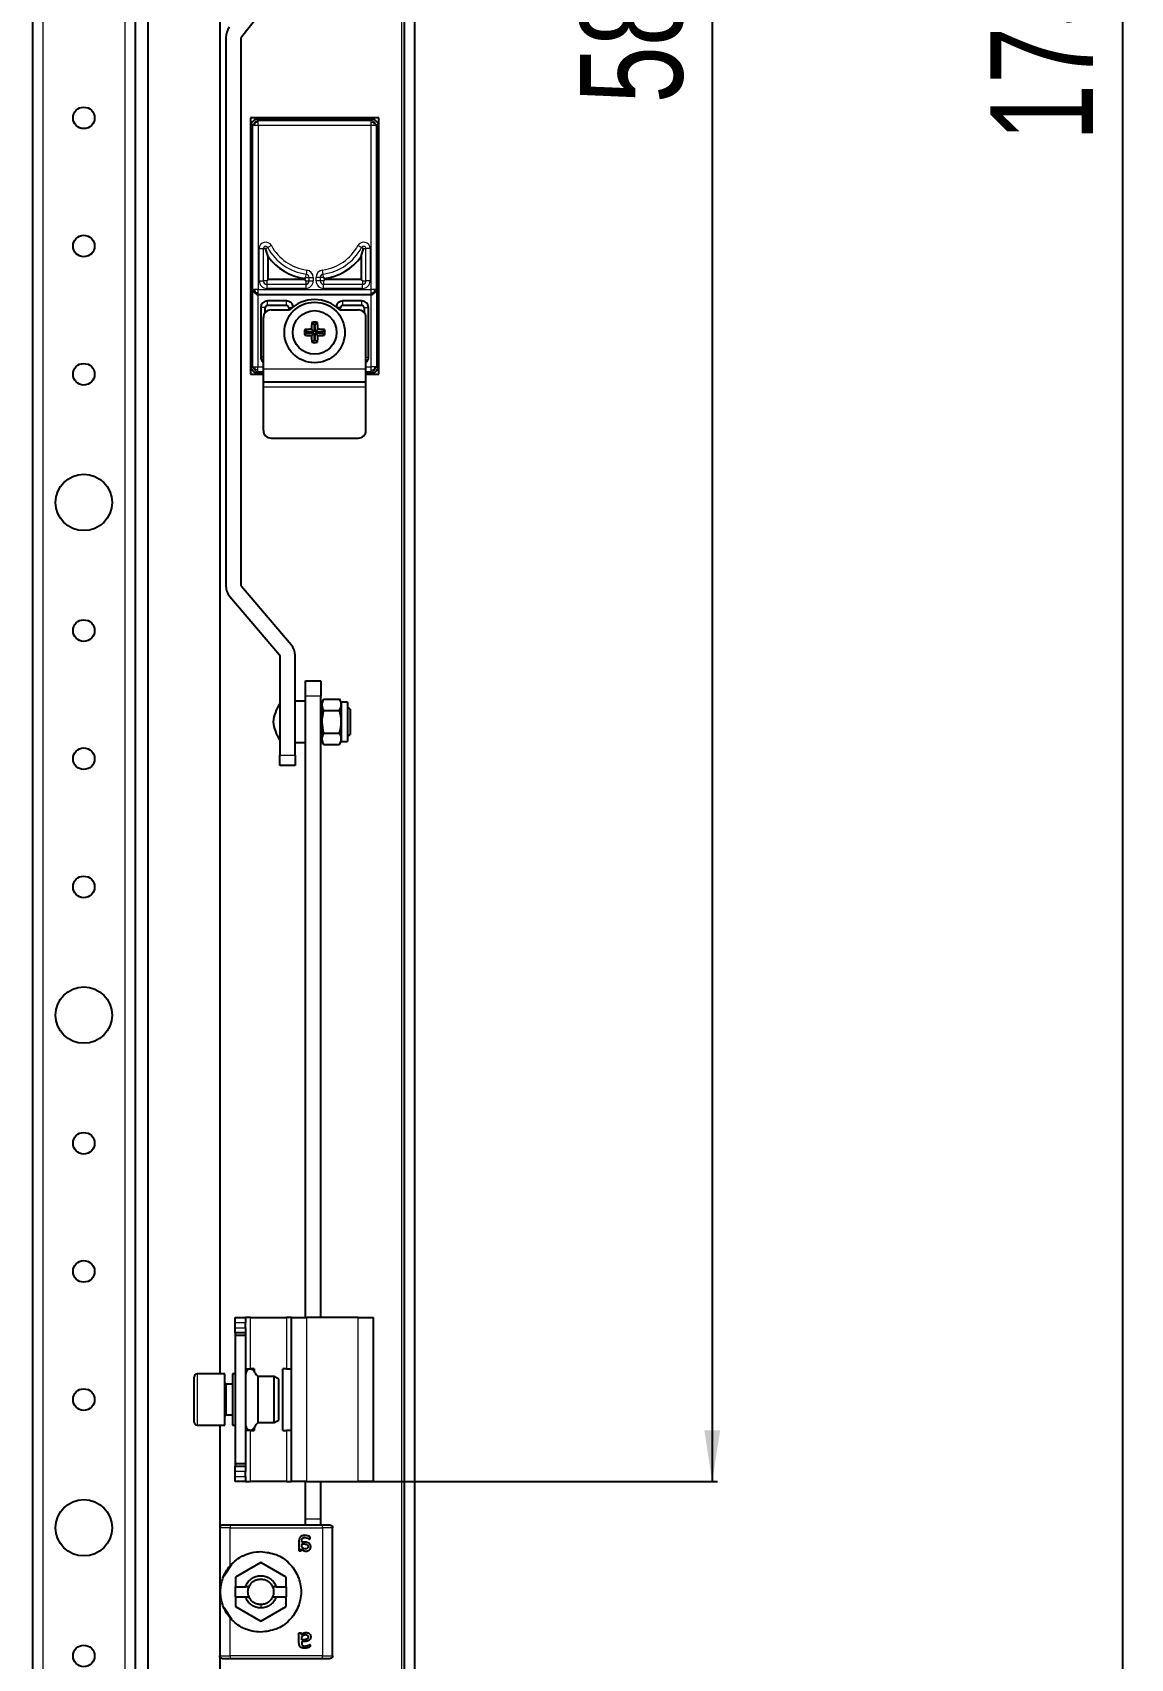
# Model space of a CAD drawing. Header units: millimetres. Extents: x -469 to 1511, y -1228 to 1043.
# Drawn here: x 1296.9 to 1511, y -448 to -130.8 of the extents above; entities that cross this region are included whole.
import ezdxf

# ---------------------------------------------------------------- set-up
doc = ezdxf.new("R2010")
doc.units = ezdxf.units.MM
doc.layers.add('FORMAT', color=7, linetype='Continuous')
doc.styles.add('SLDTEXTSTYLE0', font='TXT', dxfattribs={"width": 0.75})
doc.dimstyles.new('SLDDIMSTYLE0', dxfattribs={"dimtxt": 20, "dimasz": 10, "dimexe": 0, "dimexo": 0.0625, "dimgap": 5, "dimtad": 2, "dimdec": 1, "dimrnd": 1e-09, "dimzin": 12, "dimdsep": 46, "dimtxsty": 'SLDTEXTSTYLE0', "dimsah": 1, "dimcen": 0.09, "dimadec": 0, "dimazin": 3, "dimtfac": 1, "dimtofl": 0, "dimtmove": 0, "dimatfit": 3, "dimfxl": 0, "dimfrac": 2, "dimtolj": 1, "dimtzin": 12, "dimarcsym": 0})

# ---------------------------------------------------------------- blocks, each defined once
blk = doc.blocks.new('_D_5')
at = {"layer": 'FORMAT'}
for p, q in [((1363.44, 743.52), (1510.44, 743.52)), ((1509.44, 743.52), (1509.44, -988.48)), ((1363.44, -988.48), (1510.44, -988.48))]:
    blk.add_line(p, q, dxfattribs=at)
for points in [[(1509.44, 743.52), (1507.9, 733.52), (1510.98, 733.52)], [(1509.44, -988.48), (1510.98, -978.48), (1507.9, -978.48)]]:
    blk.add_solid(points, dxfattribs=at)
at = {"layer": 'FORMAT', "insert": (1483.66, -152.03), "char_height": 20, "attachment_point": 1, "rotation": 90, "style": 'SLDTEXTSTYLE0'}
blk.add_mtext('1732', dxfattribs=at)
blk = doc.blocks.new('_D_8')
at = {"layer": 'FORMAT'}
for p, q in [((1360.44, 168.52), (1430.44, 168.52)), ((1429.44, 168.52), (1429.44, -413.48)), ((1360.44, -413.48), (1430.44, -413.48))]:
    blk.add_line(p, q, dxfattribs=at)
for points in [[(1429.44, 168.52), (1427.9, 158.52), (1430.98, 158.52)], [(1429.44, -413.48), (1430.98, -403.48), (1427.9, -403.48)]]:
    blk.add_solid(points, dxfattribs=at)
at = {"layer": 'FORMAT', "insert": (1403.66, -144.65), "char_height": 20, "attachment_point": 1, "rotation": 90, "style": 'SLDTEXTSTYLE0'}
blk.add_mtext('582', dxfattribs=at)

msp = doc.modelspace()

# ---------------------------------------------------------------- linework, layer by layer
at = {"color": 7, "linetype": 'Continuous', "lineweight": 25}
for p, q in [((1369.43, -1099.98), (1369.43, 855.02)), ((1371.43, -1099.98), (1371.43, 855.02)), ((1319.43, 822.02), (1319.43, -1066.98)), ((1296.93, 795.02), (1296.93, -1039.98)), ((1316.93, 795.02), (1316.93, -1039.98)), ((1333.43, 147.52), (1333.43, -392.48)), ((1337.68, -131.67), (1342.43, -125.7)), ((1334.63, -131.8), (1334.63, -238.78)), ((1337.63, -238.78), (1337.63, -131.8)), ((1364.43, -147.48), (1339.43, -147.48)), ((1339.43, -147.48), (1339.43, -197.48)), ((1339.61, -196.3), (1339.61, -148.66)), ((1340.61, -147.66), (1363.25, -147.66)), ((1364.25, -148.66), (1364.25, -196.3)), ((1364.43, -197.48), (1364.43, -147.48)), ((1342.84, -174.54), (1342.38, -172.98)), ((1361.03, -174.54), (1361.48, -172.98)), ((1342.84, -179.03), (1342.84, -174.54)), ((1361.03, -174.54), (1361.03, -179.03)), ((1342.84, -179.03), (1342.58, -179.28)), ((1349.93, -179.03), (1342.84, -179.03)), ((1349.93, -178.83), (1350.18, -178.61)), ((1349.93, -178.83), (1349.93, -179.03)), ((1349.93, -179.03), (1350.18, -179.28)), ((1353.94, -178.83), (1353.68, -178.61)), ((1353.94, -179.03), (1353.68, -179.28)), ((1353.94, -179.03), (1353.94, -178.83)), ((1361.03, -179.03), (1353.94, -179.03)), ((1361.03, -179.03), (1361.28, -179.28)), ((1340.9, -181.98), (1340.88, -181.98)), ((1340.91, -181.98), (1340.9, -181.98)), ((1362.95, -181.98), (1340.91, -181.98)), ((1346.43, -183.18), (1342.73, -183.18)), ((1361.13, -183.18), (1357.43, -183.18)), ((1362.96, -181.98), (1362.95, -181.98)), ((1362.98, -181.98), (1362.96, -181.98)), ((1341.43, -184.48), (1341.43, -194.18)), ((1341.93, -196.43), (1341.93, -186.43)), ((1342.3, -185.45), (1342.3, -184.48)), ((1342.73, -184.04), (1346.43, -184.04)), ((1343.43, -184.93), (1347.03, -184.93)), ((1346.87, -184.48), (1346.87, -184.93)), ((1356.83, -184.93), (1360.43, -184.93)), ((1357, -184.93), (1357, -184.48)), ((1357.43, -184.04), (1361.13, -184.04)), ((1361.57, -184.48), (1361.57, -185.45)), ((1361.93, -196.43), (1361.93, -186.43)), ((1362.43, -194.18), (1362.43, -184.48)), ((1350.37, -189.21), (1350.01, -188.78)), ((1350.37, -189.44), (1350.01, -189.88)), ((1351.82, -189.21), (1350.37, -189.21)), ((1350.37, -189.44), (1351.82, -189.44)), ((1351.82, -189.21), (1351.3, -188.7)), ((1351.82, -189.44), (1351.3, -189.96)), ((1351.82, -187.77), (1351.39, -187.41)), ((1351.82, -187.77), (1351.82, -189.21)), ((1351.82, -189.44), (1351.82, -190.89)), ((1352.05, -187.77), (1352.48, -187.41)), ((1352.05, -189.21), (1352.05, -187.77)), ((1352.05, -189.21), (1352.56, -188.7)), ((1353.49, -189.21), (1352.05, -189.21)), ((1352.05, -190.89), (1352.05, -189.44)), ((1352.05, -189.44), (1352.56, -189.96)), ((1352.05, -189.44), (1353.49, -189.44)), ((1353.49, -189.21), (1353.85, -188.78)), ((1353.49, -189.44), (1353.85, -189.88)), ((1351.82, -190.89), (1351.39, -191.25)), ((1352.05, -190.89), (1352.48, -191.25)), ((1341.93, -198.93), (1341.93, -196.43)), ((1361.93, -198.93), (1361.93, -196.43)), ((1339.43, -197.48), (1341.93, -197.48)), ((1341.93, -197.3), (1340.61, -197.3)), ((1341.93, -198.93), (1361.93, -198.93)), ((1341.93, -199.93), (1341.93, -198.93)), ((1363.25, -197.3), (1361.93, -197.3)), ((1361.93, -197.48), (1364.43, -197.48)), ((1361.93, -199.93), (1361.93, -198.93)), ((1341.93, -208.43), (1341.93, -199.93)), ((1361.93, -208.43), (1361.93, -199.93)), ((1343.43, -209.93), (1360.43, -209.93)), ((1335.4, -240.85), (1345.08, -252.22)), ((1347.37, -250.28), (1337.68, -238.91)), ((1345.13, -252.35), (1345.13, -271.78)), ((1348.13, -271.78), (1348.13, -252.35)), ((1350.13, -260.28), (1350.13, -257.28)), ((1350.13, -257.28), (1353.13, -257.28)), ((1353.13, -257.28), (1353.13, -260.28)), ((1350.13, -261.28), (1348.13, -261.28)), ((1350.13, -381.48), (1350.13, -260.28)), ((1353.13, -381.48), (1353.13, -260.28)), ((1353.33, -262.33), (1353.13, -262.33)), ((1353.68, -260.83), (1353.33, -261.43)), ((1353.33, -261.43), (1353.33, -269.13)), ((1353.68, -260.83), (1356.79, -260.83)), ((1353.68, -263.05), (1356.79, -263.05)), ((1357.13, -261.43), (1356.79, -260.83)), ((1358.33, -261.43), (1357.13, -261.43)), ((1357.13, -261.43), (1357.13, -269.13)), ((1358.33, -261.43), (1358.33, -269.13)), ((1358.83, -262.83), (1358.33, -262.33)), ((1358.83, -262.83), (1358.83, -267.73)), ((1348.13, -269.28), (1350.13, -269.28)), ((1353.13, -268.23), (1353.33, -268.23)), ((1353.33, -269.13), (1353.68, -269.73)), ((1353.68, -267.5), (1356.79, -267.5)), ((1356.79, -269.73), (1357.13, -269.13)), ((1357.13, -269.13), (1358.33, -269.13)), ((1358.33, -268.23), (1358.83, -267.73)), ((1345.13, -273.78), (1345.13, -271.78)), ((1348.13, -271.78), (1348.13, -273.78)), ((1353.68, -269.73), (1356.79, -269.73)), ((1348.13, -273.78), (1345.13, -273.78)), ((1336.43, -381.48), (1338.43, -381.48)), ((1336.43, -382.48), (1336.43, -381.48)), ((1336.43, -383.48), (1336.43, -382.48)), ((1336.43, -384.48), (1336.43, -383.48)), ((1338.43, -381.48), (1338.43, -382.48)), ((1339.43, -381.48), (1338.43, -381.48)), ((1338.43, -383.48), (1338.43, -382.48)), ((1338.43, -383.48), (1338.43, -384.48)), ((1339.43, -381.48), (1346.43, -381.48)), ((1347.43, -381.48), (1346.43, -381.48)), ((1347.43, -381.48), (1350.43, -381.48)), ((1347.43, -413.48), (1347.43, -381.48)), ((1360.43, -381.48), (1350.43, -381.48)), ((1360.43, -381.48), (1363.43, -381.48)), ((1363.43, -413.48), (1363.43, -381.48)), ((1338.43, -384.48), (1336.43, -384.48)), ((1336.43, -384.48), (1336.43, -384.98)), ((1338.43, -384.98), (1336.43, -384.98)), ((1336.43, -384.98), (1336.43, -409.98)), ((1338.43, -384.48), (1338.43, -384.98)), ((1338.43, -384.98), (1338.43, -409.98)), ((1328.43, -401.88), (1328.43, -393.08)), ((1334.43, -392.48), (1329.03, -392.48)), ((1334.43, -402.48), (1334.43, -392.48)), ((1336.43, -392.48), (1335.93, -392.48)), ((1335.93, -392.48), (1335.93, -393.69)), ((1338.43, -391.48), (1339.43, -391.48)), ((1340.13, -391.48), (1339.43, -391.48)), ((1340.13, -391.48), (1340.13, -391.93)), ((1344.07, -392.98), (1340.93, -392.98)), ((1340.93, -401.98), (1340.93, -392.98)), ((1344.93, -393.48), (1344.07, -392.98)), ((1344.07, -401.98), (1344.07, -392.98)), ((1345.73, -403.48), (1345.73, -391.48)), ((1346.43, -391.48), (1345.73, -391.48)), ((1346.43, -391.48), (1347.43, -391.48)), ((1335.93, -394.48), (1334.68, -394.48)), ((1335.93, -393.69), (1335.93, -402.48)), ((1344.93, -401.48), (1344.93, -393.48)), ((1329.03, -402.48), (1334.43, -402.48)), ((1333.43, -402.48), (1333.43, -422.3)), ((1334.68, -400.48), (1335.93, -400.48)), ((1335.93, -402.48), (1336.43, -402.48)), ((1340.93, -401.98), (1344.07, -401.98)), ((1344.07, -401.98), (1344.93, -401.48)), ((1339.43, -403.48), (1338.43, -403.48)), ((1339.43, -403.48), (1340.13, -403.48)), ((1340.13, -403.03), (1340.13, -403.48)), ((1345.73, -403.48), (1346.43, -403.48)), ((1347.43, -403.48), (1346.43, -403.48)), ((1338.43, -409.98), (1336.43, -409.98)), ((1336.43, -409.98), (1336.43, -410.48)), ((1336.43, -411.48), (1336.43, -410.48)), ((1336.43, -410.48), (1338.43, -410.48)), ((1336.43, -412.48), (1336.43, -411.48)), ((1338.43, -409.98), (1338.43, -410.48)), ((1338.43, -410.48), (1338.43, -411.48)), ((1338.43, -412.48), (1338.43, -411.48)), ((1336.43, -413.48), (1336.43, -412.48)), ((1338.43, -413.48), (1336.43, -413.48)), ((1338.43, -412.48), (1338.43, -413.48)), ((1338.43, -413.48), (1339.43, -413.48)), ((1346.43, -413.48), (1339.43, -413.48)), ((1346.43, -413.48), (1347.43, -413.48)), ((1350.43, -413.48), (1347.43, -413.48)), ((1350.13, -420.78), (1350.13, -413.48)), ((1350.43, -413.48), (1360.43, -413.48)), ((1353.13, -420.78), (1353.13, -413.48)), ((1363.43, -413.48), (1360.43, -413.48)), ((1350.13, -422.03), (1350.13, -420.78)), ((1353.13, -422.03), (1353.13, -420.78)), ((1333.43, -422.48), (1333.43, -447.48)), ((1353.43, -421.98), (1335.43, -421.98)), ((1354.03, -421.98), (1353.78, -421.98)), ((1355.43, -447.48), (1355.43, -422.48)), ((1348.87, -425.02), (1348.87, -426.89)), ((1349.33, -426.89), (1349.33, -426.61)), ((1349.4, -425.27), (1349.4, -425.05)), ((1349.78, -425.27), (1349.4, -425.27)), ((1349.4, -425.63), (1349.83, -425.63)), ((1349.4, -426.21), (1349.4, -425.63)), ((1334.26, -431.85), (1335.77, -429.6)), ((1341.43, -429.26), (1336.48, -432.12)), ((1346.38, -432.12), (1341.43, -429.26)), ((1336.48, -432.12), (1336.48, -433.98)), ((1336.48, -435.98), (1336.48, -433.98)), ((1336.48, -433.98), (1338.44, -433.98)), ((1339.14, -433.98), (1338.44, -433.98)), ((1344.42, -433.98), (1343.72, -433.98)), ((1344.42, -433.98), (1346.38, -433.98)), ((1346.38, -433.98), (1346.38, -432.12)), ((1346.38, -433.98), (1346.38, -435.98)), ((1336.48, -435.98), (1336.48, -437.84)), ((1336.48, -435.98), (1338.44, -435.98)), ((1338.44, -435.98), (1339.14, -435.98)), ((1343.72, -435.98), (1344.42, -435.98)), ((1344.42, -435.98), (1346.38, -435.98)), ((1346.38, -437.84), (1346.38, -435.98)), ((1335.77, -440.36), (1334.26, -438.1)), ((1336.48, -437.84), (1341.43, -440.69)), ((1341.43, -440.69), (1346.38, -437.84)), ((1348.87, -444.94), (1348.87, -443.07)), ((1349.33, -443.07), (1349.33, -443.35)), ((1349.4, -444.33), (1349.4, -443.74)), ((1349.83, -444.33), (1349.4, -444.33)), ((1349.78, -444.68), (1349.4, -444.68)), ((1349.4, -444.68), (1349.4, -444.9)), ((1333.43, -447.65), (1333.43, -967.48)), ((1335.43, -447.98), (1353.43, -447.98)), ((1353.78, -447.98), (1354.03, -447.98))]:
    msp.add_line(p, q, dxfattribs=at)
at = {"color": 8, "linetype": 'Continuous', "lineweight": 18}
for p, q in [((1368.83, 852.42), (1368.83, -1097.38)), ((1298.93, 795.02), (1298.93, -1039.98)), ((1314.93, 795.02), (1314.93, -1039.98)), ((1339.91, -148.96), (1339.61, -148.66)), ((1339.91, -180.98), (1339.91, -148.96)), ((1340.61, -147.66), (1340.91, -147.96)), ((1340.91, -147.96), (1362.95, -147.96)), ((1340.91, -148.96), (1340.91, -180.98)), ((1362.95, -148.96), (1340.91, -148.96)), ((1362.95, -147.96), (1363.25, -147.66)), ((1362.95, -180.98), (1362.95, -148.96)), ((1364.25, -148.66), (1363.95, -148.96)), ((1363.95, -148.96), (1363.95, -180.98)), ((1341.12, -179.28), (1341.12, -172.98)), ((1341.12, -172.98), (1341.92, -172.98)), ((1341.92, -172.98), (1341.92, -179.28)), ((1342.38, -172.98), (1341.92, -172.98)), ((1342.38, -172.98), (1342.79, -172.76)), ((1343.49, -172.38), (1342.79, -172.76)), ((1361.08, -172.76), (1360.37, -172.38)), ((1361.48, -172.98), (1361.08, -172.76)), ((1361.48, -172.98), (1361.94, -172.98)), ((1362.74, -172.98), (1361.94, -172.98)), ((1361.94, -179.28), (1361.94, -172.98)), ((1362.74, -172.98), (1362.74, -179.28)), ((1350.38, -177.16), (1350.27, -177.95)), ((1353.59, -177.95), (1353.48, -177.16)), ((1341.12, -179.28), (1341.92, -179.28)), ((1342.58, -179.28), (1341.92, -179.28)), ((1342.58, -179.28), (1342.58, -179.94)), ((1342.58, -179.94), (1342.58, -180.74)), ((1342.58, -179.94), (1350.18, -179.94)), ((1350.18, -180.74), (1342.58, -180.74)), ((1350.18, -178.61), (1350.27, -177.95)), ((1350.18, -178.61), (1350.84, -178.61)), ((1350.18, -179.28), (1350.18, -179.94)), ((1350.18, -179.28), (1350.84, -179.28)), ((1350.18, -179.94), (1350.18, -180.74)), ((1350.84, -178.61), (1351.64, -178.61)), ((1350.84, -179.28), (1350.84, -178.61)), ((1350.84, -179.28), (1351.64, -179.28)), ((1351.64, -178.61), (1351.64, -179.28)), ((1352.22, -179.28), (1352.22, -178.61)), ((1353.02, -178.61), (1352.22, -178.61)), ((1353.02, -179.28), (1352.22, -179.28)), ((1353.02, -178.61), (1353.02, -179.28)), ((1353.68, -178.61), (1353.02, -178.61)), ((1353.68, -179.28), (1353.02, -179.28)), ((1353.68, -178.61), (1353.59, -177.95)), ((1353.68, -179.28), (1353.68, -179.94)), ((1353.68, -180.74), (1353.68, -179.94)), ((1353.68, -179.94), (1361.28, -179.94)), ((1361.28, -180.74), (1353.68, -180.74)), ((1361.28, -179.28), (1361.28, -179.94)), ((1361.28, -179.28), (1361.94, -179.28)), ((1361.28, -180.74), (1361.28, -179.94)), ((1362.74, -179.28), (1361.94, -179.28)), ((1339.89, -180.98), (1339.91, -180.98)), ((1339.89, -196.03), (1339.89, -180.98)), ((1340.88, -181.98), (1340.88, -196.03)), ((1340.91, -180.98), (1362.95, -180.98)), ((1342.73, -184.04), (1342.73, -183.18)), ((1346.43, -184.04), (1346.43, -183.18)), ((1357.43, -184.04), (1357.43, -183.18)), ((1361.13, -184.04), (1361.13, -183.18)), ((1362.98, -196.03), (1362.98, -181.98)), ((1363.95, -180.98), (1363.98, -180.98)), ((1363.98, -180.98), (1363.98, -196.03)), ((1342.3, -184.48), (1341.43, -184.48)), ((1346.87, -184.48), (1347.54, -184.48)), ((1357, -184.48), (1356.32, -184.48)), ((1361.57, -184.48), (1362.43, -184.48)), ((1339.61, -196.3), (1339.89, -196.03)), ((1340.88, -196.03), (1341.93, -196.03)), ((1341.93, -194.18), (1341.43, -194.18)), ((1341.93, -196.43), (1361.93, -196.43)), ((1361.93, -194.18), (1362.43, -194.18)), ((1361.93, -196.03), (1362.98, -196.03)), ((1363.98, -196.03), (1364.25, -196.3)), ((1340.88, -197.03), (1340.61, -197.3)), ((1341.93, -197.03), (1340.88, -197.03)), ((1362.98, -197.03), (1361.93, -197.03)), ((1363.25, -197.3), (1362.98, -197.03)), ((1341.93, -199.93), (1361.93, -199.93)), ((1353.13, -260.28), (1350.13, -260.28)), ((1345.13, -271.78), (1348.13, -271.78)), ((1338.43, -382.48), (1336.43, -382.48)), ((1336.43, -383.48), (1338.43, -383.48)), ((1339.43, -391.48), (1339.43, -381.48)), ((1346.43, -381.48), (1346.43, -391.48)), ((1350.43, -413.48), (1350.43, -381.48)), ((1360.43, -413.48), (1360.43, -381.48)), ((1329.03, -392.48), (1329.03, -402.48)), ((1334.68, -394.48), (1334.68, -395.94)), ((1334.68, -395.94), (1334.68, -400.48)), ((1339.43, -413.48), (1339.43, -403.48)), ((1346.43, -403.48), (1346.43, -413.48)), ((1338.43, -411.48), (1336.43, -411.48)), ((1336.43, -412.48), (1338.43, -412.48)), ((1353.13, -420.78), (1350.13, -420.78)), ((1335.43, -429.92), (1335.43, -422.48)), ((1335.43, -422.48), (1353.43, -422.48)), ((1353.43, -422.48), (1353.43, -447.48)), ((1341.43, -437.48), (1341.43, -438.13)), ((1335.43, -447.48), (1335.43, -440.04)), ((1353.43, -447.48), (1335.43, -447.48))]:
    msp.add_line(p, q, dxfattribs=at)
at = {"color": 7, "linetype": 'Continuous', "lineweight": 25}
for centre, radius in [((1306.93, -147.48), 2.1), ((1306.93, -172.48), 2.1), ((1351.93, -189.33), 5.9), ((1351.93, -189.33), 4.25), ((1306.93, -197.48), 2.1), ((1306.93, -222.48), 5.5), ((1306.93, -247.48), 2.1), ((1306.93, -272.48), 2.1), ((1306.93, -297.48), 2.1), ((1306.93, -322.48), 5.5), ((1306.93, -347.48), 2.1), ((1306.93, -372.48), 2.1), ((1306.93, -397.48), 2.1), ((1306.93, -422.48), 5.5), ((1306.93, -447.48), 2.1)]:
    msp.add_circle(centre, radius, dxfattribs=at)
for centre, radius, start, end in [((1337.83, -131.8), 3.2, 141.4416, 180), ((1337.83, -131.8), 0.2, 141.4416, 180), ((1351.63, -168.01), 10.95, 216.5958, 261.061), ((1352.23, -168.01), 10.95, 278.939, 323.4042), ((1342.73, -184.48), 1.3, 90, 180), ((1346.43, -184.48), 1.3, 6.3593, 90), ((1351.93, -189.93), 7, 45.5847, 134.4153), ((1357.43, -184.48), 1.3, 90, 173.6407), ((1361.13, -184.48), 1.3, 0, 90), ((1343.43, -186.43), 1.5, 90, 180), ((1342.73, -184.48), 0.435, 90, 180), ((1346.43, -184.48), 0.435, 0, 90), ((1357.43, -184.48), 0.435, 90, 180), ((1360.43, -186.43), 1.5, 0, 90), ((1361.13, -184.48), 0.435, 0, 90), ((1351.93, -189.33), 2, 164.1146, 195.8854), ((1351.87, -207.41), 18.72, 91.7249, 95.6832), ((1351.87, -171.25), 18.72, 264.3168, 268.2751), ((1351.93, -189.33), 1.56, 175.8165, 184.1835), ((1370.01, -189.26), 18.72, 174.3168, 178.2751), ((1370.01, -189.4), 18.72, 181.7249, 185.6832), ((1351.93, -189.33), 2, 74.1146, 105.8854), ((1351.93, -189.33), 1.56, 85.8165, 94.1835), ((1333.85, -189.26), 18.72, 1.7249, 5.6832), ((1333.85, -189.4), 18.72, 354.3168, 358.2751), ((1352, -207.41), 18.72, 84.3168, 88.2751), ((1352, -171.25), 18.72, 271.7249, 275.6832), ((1351.93, -189.33), 1.56, 355.8165, 4.1835), ((1351.93, -189.33), 2, 344.1146, 15.8854), ((1351.93, -189.33), 2, 254.1146, 285.8854), ((1351.93, -189.33), 1.56, 265.8165, 274.1835), ((1342.73, -194.18), 1.3, 180, 232.0201), ((1361.13, -194.18), 1.3, 307.9799, 0), ((1343.43, -208.43), 1.5, 180, 270), ((1360.43, -208.43), 1.5, 270, 0), ((1337.83, -238.78), 3.2, 180, 220.4367), ((1337.83, -238.78), 0.2, 180, 220.4367), ((1344.93, -252.35), 3.2, 0, 40.4367), ((1344.93, -252.35), 0.2, 0, 40.4367), ((1351.77, -266.24), 8, 146.1291, 173.1181), ((1351.77, -264.32), 8, 186.8819, 213.8709), ((1329.03, -393.08), 0.6, 90, 180), ((1334.68, -394.23), 0.25, 180, 270), ((1329.03, -401.88), 0.6, 180, 270), ((1334.68, -400.73), 0.25, 90, 180)]:
    msp.add_arc(centre, radius, start, end, dxfattribs=at)
at = {"color": 8, "linetype": 'Continuous', "lineweight": 18}
for centre, radius, start, end in [((1342.38, -172.98), 1.26, 28.2631, 180), ((1342.38, -172.98), 0.46, 28.2631, 180), ((1351.63, -168.01), 10.04, 208.2631, 262.2213), ((1351.63, -168.01), 9.24, 208.2631, 262.2213), ((1352.23, -168.01), 9.24, 277.7787, 331.7369), ((1352.23, -168.01), 10.04, 277.7787, 331.7369), ((1361.48, -172.98), 1.26, 0, 151.7369), ((1361.48, -172.98), 0.46, 0, 151.7369), ((1350.18, -178.61), 1.46, 0, 82.2213), ((1353.68, -178.61), 1.46, 97.7787, 180), ((1342.58, -179.28), 1.46, 180, 270), ((1342.58, -179.28), 0.66, 180, 270), ((1350.18, -179.28), 1.46, 270, 0), ((1350.18, -179.28), 0.66, 270, 0), ((1350.18, -178.61), 0.66, 0, 82.2213), ((1353.68, -179.28), 1.46, 180, 270), ((1353.68, -178.61), 0.66, 97.7787, 180), ((1353.68, -179.28), 0.66, 180, 270), ((1361.28, -179.28), 1.46, 270, 0), ((1361.28, -179.28), 0.66, 270, 0)]:
    msp.add_arc(centre, radius, start, end, dxfattribs=at)
at = {"color": 7, "linetype": 'Continuous', "lineweight": 25}
for points, knots in [([(1339.61, -148.66), (1339.62, -148.63), (1339.63, -148.51), (1339.76, -148.29), (1339.97, -148.02), (1340.21, -147.82), (1340.41, -147.71), (1340.52, -147.67), (1340.59, -147.66), (1340.61, -147.66)], [0, 0, 0, 0, 0.0566974, 0.2503517, 0.4998638, 0.7488693, 0.8744535, 0.9435148, 1, 1, 1, 1]), ([(1363.25, -147.66), (1363.28, -147.66), (1363.4, -147.68), (1363.62, -147.8), (1363.89, -148.02), (1364.09, -148.26), (1364.2, -148.45), (1364.24, -148.57), (1364.25, -148.63), (1364.25, -148.66)], [0, 0, 0, 0, 0.056697, 0.250352, 0.499864, 0.748869, 0.874453, 0.943515, 1, 1, 1, 1]), ([(1339.89, -180.98), (1339.9, -181.03), (1339.94, -181.24), (1340.17, -181.53), (1340.44, -181.78), (1340.65, -181.9), (1340.78, -181.96), (1340.85, -181.97), (1340.88, -181.98)], [0, 0, 0, 0, 0.125207, 0.499639, 0.74848, 0.874099, 0.946251, 1, 1, 1, 1]), ([(1362.95, -181.98), (1362.98, -181.98), (1363.04, -181.97), (1363.16, -181.92), (1363.35, -181.82), (1363.49, -181.69), (1363.58, -181.61)], [0, 0, 0, 0, 0.124863, 0.249962, 0.500073, 1, 1, 1, 1]), ([(1362.98, -181.98), (1363.01, -181.97), (1363.16, -181.95), (1363.39, -181.8), (1363.65, -181.57), (1363.84, -181.34), (1363.95, -181.14), (1363.97, -181.03), (1363.98, -180.98)], [0, 0, 0, 0, 0.053741, 0.2506254, 0.4994286, 0.749504, 0.8748127, 1, 1, 1, 1]), ([(1340.61, -197.3), (1340.59, -197.29), (1340.46, -197.28), (1340.24, -197.15), (1339.98, -196.94), (1339.77, -196.7), (1339.67, -196.5), (1339.62, -196.39), (1339.62, -196.32), (1339.61, -196.3)], [0, 0, 0, 0, 0.0566974, 0.2503517, 0.4998638, 0.7488693, 0.8744535, 0.9435148, 1, 1, 1, 1]), ([(1364.25, -196.3), (1364.25, -196.32), (1364.23, -196.45), (1364.11, -196.67), (1363.89, -196.93), (1363.65, -197.14), (1363.46, -197.24), (1363.34, -197.29), (1363.28, -197.29), (1363.25, -197.3)], [0, 0, 0, 0, 0.056697, 0.250352, 0.499864, 0.748869, 0.874453, 0.943515, 1, 1, 1, 1]), ([(1353.68, -260.83), (1353.5, -261.23), (1353.16, -261.97), (1353.51, -262.71), (1353.68, -263.05)], [0, 0, 0, 0, 0.534707, 1, 1, 1, 1]), ([(1353.68, -263.05), (1353.5, -263.81), (1353.16, -265.29), (1353.51, -266.78), (1353.68, -267.5)], [0, 0, 0, 0, 0.508481, 1, 1, 1, 1]), ([(1356.79, -263.05), (1356.97, -262.66), (1357.3, -261.91), (1356.95, -261.17), (1356.79, -260.83)], [0, 0, 0, 0, 0.534707, 1, 1, 1, 1]), ([(1356.79, -267.5), (1356.96, -266.75), (1357.3, -265.27), (1356.96, -263.78), (1356.79, -263.05)], [0, 0, 0, 0, 0.508481, 1, 1, 1, 1]), ([(1353.68, -267.5), (1353.5, -267.9), (1353.16, -268.65), (1353.51, -269.38), (1353.68, -269.73)], [0, 0, 0, 0, 0.534707, 1, 1, 1, 1]), ([(1356.79, -269.73), (1356.97, -269.33), (1357.3, -268.59), (1356.95, -267.85), (1356.79, -267.5)], [0, 0, 0, 0, 0.534707, 1, 1, 1, 1]), ([(1340.93, -392.98), (1340.76, -392.83), (1340.41, -392.52), (1340.21, -391.95), (1339.85, -391.65), (1339.51, -391.52), (1339.15, -391.55), (1338.81, -391.74), (1338.56, -392.1), (1338.47, -392.4), (1338.43, -392.55)], [0, 0, 0, 0, 0.185676, 0.371025, 0.466937, 0.562172, 0.656347, 0.751553, 0.873842, 1, 1, 1, 1]), ([(1338.43, -402.41), (1338.47, -402.56), (1338.56, -402.86), (1338.81, -403.22), (1339.15, -403.41), (1339.51, -403.44), (1339.85, -403.31), (1340.21, -403.01), (1340.41, -402.44), (1340.76, -402.13), (1340.93, -401.98)], [0, 0, 0, 0, 0.126158, 0.248447, 0.343653, 0.437828, 0.533063, 0.628975, 0.814324, 1, 1, 1, 1]), ([(1349.99, -423.98), (1349.84, -423.99), (1349.61, -424), (1349.33, -424.09), (1349.15, -424.21), (1349.01, -424.38), (1348.89, -424.65), (1348.88, -424.87), (1348.87, -425.02)], [0, 0, 0, 0, 0.2500888, 0.3824952, 0.5002586, 0.6221632, 0.7501335, 1, 1, 1, 1]), ([(1349.4, -425.05), (1349.41, -424.97), (1349.41, -424.83), (1349.47, -424.66), (1349.55, -424.55), (1349.65, -424.47), (1349.78, -424.42), (1349.91, -424.39), (1350, -424.39), (1350.04, -424.39)], [0, 0, 0, 0, 0.250023, 0.382539, 0.499802, 0.620838, 0.749652, 0.874777, 1, 1, 1, 1]), ([(1351.05, -424.48), (1351.05, -424.42), (1351.05, -424.34), (1350.98, -424.25), (1350.85, -424.16), (1350.52, -424.03), (1350.2, -424), (1349.99, -423.98)], [0, 0, 0, 0, 0.124693, 0.187182, 0.249773, 0.500039, 1, 1, 1, 1]), ([(1350.04, -424.39), (1350.2, -424.41), (1350.44, -424.44), (1350.7, -424.56), (1350.82, -424.63), (1350.89, -424.67), (1350.93, -424.68), (1350.95, -424.68)], [0, 0, 0, 0, 0.4987, 0.749508, 0.874949, 0.946783, 1, 1, 1, 1]), ([(1350.95, -424.68), (1350.96, -424.68), (1350.97, -424.68), (1350.99, -424.67), (1351.01, -424.66), (1351.02, -424.63), (1351.04, -424.59), (1351.05, -424.55), (1351.05, -424.51), (1351.05, -424.49), (1351.05, -424.48)], [0, 0, 0, 0, 0.128825, 0.180169, 0.243397, 0.36986, 0.499864, 0.749649, 0.843476, 1, 1, 1, 1]), ([(1348.87, -426.89), (1348.87, -426.9), (1348.88, -426.92), (1348.89, -426.93), (1348.92, -426.96), (1348.99, -426.98), (1349.06, -426.98), (1349.1, -426.98)], [0, 0, 0, 0, 0.124881, 0.183376, 0.250934, 0.500336, 1, 1, 1, 1]), ([(1349.1, -426.98), (1349.15, -426.98), (1349.22, -426.98), (1349.29, -426.96), (1349.32, -426.94), (1349.33, -426.92), (1349.33, -426.9), (1349.33, -426.89)], [0, 0, 0, 0, 0.499718, 0.749437, 0.810587, 0.875078, 1, 1, 1, 1]), ([(1349.33, -426.61), (1349.46, -426.72), (1349.64, -426.89), (1349.92, -427), (1350.08, -427.03), (1350.17, -427.04), (1350.21, -427.04)], [0, 0, 0, 0, 0.499113, 0.749325, 0.874665, 1, 1, 1, 1]), ([(1350.12, -426.63), (1350.05, -426.62), (1349.91, -426.61), (1349.65, -426.47), (1349.5, -426.32), (1349.4, -426.21)], [0, 0, 0, 0, 0.249939, 0.499864, 1, 1, 1, 1]), ([(1351.17, -426.19), (1351.16, -426.12), (1351.15, -425.96), (1351.06, -425.74), (1350.9, -425.56), (1350.64, -425.4), (1350.25, -425.29), (1349.94, -425.28), (1349.78, -425.27)], [0, 0, 0, 0, 0.125049, 0.249886, 0.370856, 0.49982, 0.749609, 1, 1, 1, 1]), ([(1349.83, -425.63), (1349.93, -425.63), (1350.11, -425.64), (1350.34, -425.7), (1350.48, -425.79), (1350.58, -425.89), (1350.63, -426.02), (1350.64, -426.11), (1350.64, -426.16)], [0, 0, 0, 0, 0.279652, 0.500248, 0.629485, 0.750186, 0.875763, 1, 1, 1, 1]), ([(1350.64, -426.16), (1350.63, -426.22), (1350.62, -426.32), (1350.56, -426.44), (1350.5, -426.51), (1350.41, -426.57), (1350.32, -426.6), (1350.22, -426.62), (1350.16, -426.62), (1350.12, -426.63)], [0, 0, 0, 0, 0.249168, 0.373635, 0.49939, 0.619394, 0.749656, 0.87477, 1, 1, 1, 1]), ([(1350.21, -427.04), (1350.33, -427.03), (1350.51, -427.02), (1350.74, -426.93), (1350.89, -426.84), (1351.02, -426.71), (1351.14, -426.5), (1351.16, -426.32), (1351.17, -426.19)], [0, 0, 0, 0, 0.25007, 0.379181, 0.500499, 0.62417, 0.750842, 1, 1, 1, 1]), ([(1335.43, -440.04), (1335.15, -439.66), (1334.58, -438.91), (1334.02, -437.66), (1333.67, -436.38), (1333.54, -434.98), (1333.67, -433.57), (1334.02, -432.29), (1334.58, -431.05), (1335.15, -430.29), (1335.43, -429.92)], [0, 0, 0, 0, 0.125762, 0.25037, 0.375307, 0.500139, 0.62481, 0.749763, 0.874888, 1, 1, 1, 1]), ([(1348.87, -443.07), (1348.87, -443.06), (1348.88, -443.04), (1348.89, -443.02), (1348.92, -443), (1348.99, -442.98), (1349.06, -442.98), (1349.1, -442.98)], [0, 0, 0, 0, 0.124884, 0.186377, 0.250914, 0.500322, 1, 1, 1, 1]), ([(1349.1, -442.98), (1349.15, -442.98), (1349.21, -442.98), (1349.27, -443), (1349.3, -443.01), (1349.32, -443.02), (1349.33, -443.04), (1349.33, -443.06), (1349.33, -443.07)], [0, 0, 0, 0, 0.499162, 0.644242, 0.749698, 0.813605, 0.875217, 1, 1, 1, 1]), ([(1349.33, -443.35), (1349.46, -443.24), (1349.64, -443.07), (1349.96, -442.94), (1350.12, -442.93), (1350.21, -442.92)], [0, 0, 0, 0, 0.499364, 0.749701, 1, 1, 1, 1]), ([(1349.4, -443.74), (1349.5, -443.64), (1349.65, -443.48), (1349.88, -443.37), (1350.02, -443.34), (1350.09, -443.33), (1350.12, -443.33)], [0, 0, 0, 0, 0.499765, 0.749504, 0.874771, 1, 1, 1, 1]), ([(1351.17, -443.76), (1351.17, -443.8), (1351.16, -443.88), (1351.14, -444.04), (1351.06, -444.22), (1350.9, -444.4), (1350.63, -444.56), (1350.25, -444.67), (1349.94, -444.68), (1349.78, -444.68)], [0, 0, 0, 0, 0.062637, 0.125278, 0.250072, 0.374841, 0.499994, 0.749696, 1, 1, 1, 1]), ([(1350.64, -443.8), (1350.64, -443.85), (1350.63, -443.94), (1350.58, -444.07), (1350.48, -444.17), (1350.34, -444.26), (1350.11, -444.32), (1349.93, -444.33), (1349.83, -444.33)], [0, 0, 0, 0, 0.124446, 0.249795, 0.37, 0.499734, 0.719932, 1, 1, 1, 1]), ([(1350.12, -443.33), (1350.19, -443.34), (1350.29, -443.34), (1350.41, -443.39), (1350.49, -443.45), (1350.56, -443.52), (1350.61, -443.61), (1350.63, -443.7), (1350.64, -443.77), (1350.64, -443.8)], [0, 0, 0, 0, 0.249623, 0.37714, 0.499734, 0.62273, 0.749812, 0.874876, 1, 1, 1, 1]), ([(1350.21, -442.92), (1350.33, -442.93), (1350.51, -442.94), (1350.74, -443.02), (1350.89, -443.12), (1351.02, -443.25), (1351.14, -443.46), (1351.16, -443.64), (1351.17, -443.76)], [0, 0, 0, 0, 0.2500695, 0.3795588, 0.5004992, 0.6245563, 0.7508428, 1, 1, 1, 1]), ([(1349.99, -445.98), (1349.91, -445.98), (1349.76, -445.97), (1349.54, -445.94), (1349.33, -445.87), (1349.15, -445.75), (1349.01, -445.58), (1348.89, -445.31), (1348.88, -445.08), (1348.87, -444.94)], [0, 0, 0, 0, 0.1252554, 0.2504368, 0.3830659, 0.5004929, 0.622629, 0.7502495, 1, 1, 1, 1]), ([(1349.4, -444.9), (1349.4, -444.95), (1349.41, -445.04), (1349.43, -445.17), (1349.47, -445.3), (1349.55, -445.41), (1349.65, -445.49), (1349.82, -445.56), (1349.95, -445.56), (1350.04, -445.57)], [0, 0, 0, 0, 0.125295, 0.250514, 0.383518, 0.50035, 0.621938, 0.750243, 1, 1, 1, 1]), ([(1351.05, -445.48), (1351.05, -445.51), (1351.05, -445.56), (1351.03, -445.64), (1350.98, -445.71), (1350.85, -445.8), (1350.52, -445.93), (1350.2, -445.96), (1349.99, -445.98)], [0, 0, 0, 0, 0.062686, 0.125173, 0.187628, 0.250185, 0.500314, 1, 1, 1, 1]), ([(1350.04, -445.57), (1350.2, -445.55), (1350.51, -445.53), (1350.77, -445.32), (1350.93, -445.28), (1350.95, -445.27)], [0, 0, 0, 0, 0.498852, 0.946609, 1, 1, 1, 1]), ([(1350.95, -445.27), (1350.96, -445.27), (1350.97, -445.28), (1350.99, -445.29), (1351.01, -445.3), (1351.02, -445.32), (1351.05, -445.38), (1351.05, -445.44), (1351.05, -445.48)], [0, 0, 0, 0, 0.13107, 0.182437, 0.243796, 0.371388, 0.500442, 1, 1, 1, 1])]:
    msp.add_open_spline(points, degree=3, knots=knots, dxfattribs=at)
at = {"color": 8, "linetype": 'Continuous', "lineweight": 18}
for points, knots in [([(1340.28, -148.33), (1340.2, -148.42), (1340.07, -148.56), (1339.97, -148.75), (1339.92, -148.87), (1339.92, -148.93), (1339.91, -148.96)], [0, 0, 0, 0, 0.499932, 0.750046, 0.875143, 1, 1, 1, 1]), ([(1340.29, -148.96), (1340.18, -148.96), (1340.04, -148.96), (1339.93, -148.96), (1339.92, -148.96), (1339.91, -148.96)], [0, 0, 0, 0, 0.633094, 0.851999, 1, 1, 1, 1]), ([(1340.91, -147.96), (1340.88, -147.97), (1340.82, -147.97), (1340.71, -148.02), (1340.51, -148.12), (1340.38, -148.25), (1340.28, -148.33)], [0, 0, 0, 0, 0.124863, 0.249962, 0.500073, 1, 1, 1, 1]), ([(1340.28, -148.33), (1340.29, -148.34), (1340.3, -148.35), (1340.37, -148.41), (1340.39, -148.44)], [0, 0, 0, 0, 0.584601, 1, 1, 1, 1]), ([(1340.29, -148.96), (1340.29, -148.85), (1340.3, -148.67), (1340.37, -148.51), (1340.39, -148.44)], [0, 0, 0, 0, 0.584782, 1, 1, 1, 1]), ([(1340.91, -148.96), (1340.88, -148.96), (1340.79, -148.96), (1340.56, -148.96), (1340.41, -148.96), (1340.29, -148.96)], [0, 0, 0, 0, 0.148001, 0.366906, 1, 1, 1, 1]), ([(1340.91, -148.33), (1340.81, -148.34), (1340.62, -148.35), (1340.46, -148.41), (1340.39, -148.44)], [0, 0, 0, 0, 0.584782, 1, 1, 1, 1]), ([(1340.91, -148.33), (1340.91, -148.25), (1340.91, -148.13), (1340.91, -148.02), (1340.91, -147.97), (1340.91, -147.97), (1340.91, -147.96)], [0, 0, 0, 0, 0.499933, 0.750044, 0.87514, 1, 1, 1, 1]), ([(1340.91, -148.96), (1340.91, -148.93), (1340.91, -148.87), (1340.91, -148.75), (1340.91, -148.56), (1340.91, -148.43), (1340.91, -148.33)], [0, 0, 0, 0, 0.124527, 0.250035, 0.500121, 1, 1, 1, 1]), ([(1362.95, -148.33), (1362.95, -148.23), (1362.95, -148.09), (1362.95, -147.98), (1362.95, -147.97), (1362.95, -147.96)], [0, 0, 0, 0, 0.633094, 0.851999, 1, 1, 1, 1]), ([(1363.58, -148.33), (1363.49, -148.25), (1363.35, -148.12), (1363.16, -148.02), (1363.04, -147.97), (1362.98, -147.97), (1362.95, -147.96)], [0, 0, 0, 0, 0.4999316, 0.750046, 0.8751428, 1, 1, 1, 1]), ([(1362.95, -148.96), (1362.95, -148.93), (1362.95, -148.84), (1362.95, -148.61), (1362.95, -148.45), (1362.95, -148.33)], [0, 0, 0, 0, 0.148001, 0.3669064, 1, 1, 1, 1]), ([(1362.95, -148.33), (1363.06, -148.34), (1363.24, -148.35), (1363.4, -148.41), (1363.47, -148.44)], [0, 0, 0, 0, 0.584782, 1, 1, 1, 1]), ([(1363.58, -148.96), (1363.46, -148.96), (1363.3, -148.96), (1363.08, -148.96), (1362.99, -148.96), (1362.95, -148.96)], [0, 0, 0, 0, 0.633094, 0.851999, 1, 1, 1, 1]), ([(1363.58, -148.33), (1363.57, -148.34), (1363.56, -148.35), (1363.5, -148.41), (1363.47, -148.44)], [0, 0, 0, 0, 0.584601, 1, 1, 1, 1]), ([(1363.58, -148.96), (1363.57, -148.85), (1363.56, -148.67), (1363.5, -148.51), (1363.47, -148.44)], [0, 0, 0, 0, 0.584782, 1, 1, 1, 1]), ([(1363.95, -148.96), (1363.95, -148.93), (1363.94, -148.87), (1363.89, -148.75), (1363.79, -148.56), (1363.66, -148.42), (1363.58, -148.33)], [0, 0, 0, 0, 0.124863, 0.249962, 0.500073, 1, 1, 1, 1]), ([(1363.95, -148.96), (1363.94, -148.96), (1363.93, -148.96), (1363.82, -148.96), (1363.68, -148.96), (1363.58, -148.96)], [0, 0, 0, 0, 0.148001, 0.366906, 1, 1, 1, 1]), ([(1340.29, -180.98), (1340.2, -180.98), (1340.08, -180.98), (1339.97, -180.98), (1339.92, -180.98), (1339.92, -180.98), (1339.91, -180.98)], [0, 0, 0, 0, 0.49988, 0.749964, 0.875473, 1, 1, 1, 1]), ([(1340.28, -181.61), (1340.18, -181.49), (1340.04, -181.33), (1339.93, -181.11), (1339.92, -181.02), (1339.91, -180.98)], [0, 0, 0, 0, 0.633497, 0.852215, 1, 1, 1, 1]), ([(1340.28, -181.61), (1340.29, -181.6), (1340.3, -181.6), (1340.37, -181.53), (1340.39, -181.5)], [0, 0, 0, 0, 0.5850478, 1, 1, 1, 1]), ([(1340.91, -181.98), (1340.88, -181.97), (1340.79, -181.96), (1340.56, -181.85), (1340.4, -181.71), (1340.28, -181.61)], [0, 0, 0, 0, 0.147785, 0.366503, 1, 1, 1, 1]), ([(1340.91, -180.98), (1340.88, -180.98), (1340.82, -180.98), (1340.71, -180.98), (1340.52, -180.98), (1340.38, -180.98), (1340.29, -180.98)], [0, 0, 0, 0, 0.124527, 0.250035, 0.500121, 1, 1, 1, 1]), ([(1340.29, -180.98), (1340.29, -181.09), (1340.3, -181.28), (1340.37, -181.44), (1340.39, -181.5)], [0, 0, 0, 0, 0.585225, 1, 1, 1, 1]), ([(1340.91, -181.61), (1340.81, -181.6), (1340.62, -181.6), (1340.46, -181.53), (1340.39, -181.5)], [0, 0, 0, 0, 0.585048, 1, 1, 1, 1]), ([(1340.91, -181.61), (1340.91, -181.52), (1340.91, -181.38), (1340.91, -181.19), (1340.91, -181.07), (1340.91, -181.01), (1340.91, -180.98)], [0, 0, 0, 0, 0.4998775, 0.7499648, 0.8754836, 1, 1, 1, 1]), ([(1340.91, -181.98), (1340.91, -181.98), (1340.91, -181.97), (1340.91, -181.92), (1340.91, -181.82), (1340.91, -181.69), (1340.91, -181.61)], [0, 0, 0, 0, 0.124863, 0.249962, 0.500073, 1, 1, 1, 1]), ([(1362.95, -181.61), (1362.95, -181.49), (1362.95, -181.33), (1362.95, -181.11), (1362.95, -181.02), (1362.95, -180.98)], [0, 0, 0, 0, 0.633497, 0.852215, 1, 1, 1, 1]), ([(1363.58, -180.98), (1363.48, -180.98), (1363.35, -180.98), (1363.16, -180.98), (1363.04, -180.98), (1362.98, -180.98), (1362.95, -180.98)], [0, 0, 0, 0, 0.49988, 0.749964, 0.875473, 1, 1, 1, 1]), ([(1362.95, -181.61), (1363.06, -181.6), (1363.24, -181.6), (1363.4, -181.53), (1363.47, -181.5)], [0, 0, 0, 0, 0.585048, 1, 1, 1, 1]), ([(1362.95, -181.98), (1362.95, -181.97), (1362.95, -181.96), (1362.95, -181.85), (1362.95, -181.71), (1362.95, -181.61)], [0, 0, 0, 0, 0.147785, 0.366503, 1, 1, 1, 1]), ([(1363.58, -180.98), (1363.57, -181.09), (1363.56, -181.28), (1363.5, -181.44), (1363.47, -181.5)], [0, 0, 0, 0, 0.585225, 1, 1, 1, 1]), ([(1363.58, -181.61), (1363.57, -181.6), (1363.56, -181.6), (1363.5, -181.53), (1363.47, -181.5)], [0, 0, 0, 0, 0.585048, 1, 1, 1, 1]), ([(1363.95, -180.98), (1363.95, -180.98), (1363.94, -180.98), (1363.89, -180.98), (1363.79, -180.98), (1363.66, -180.98), (1363.58, -180.98)], [0, 0, 0, 0, 0.124527, 0.250035, 0.500121, 1, 1, 1, 1]), ([(1363.58, -181.61), (1363.66, -181.52), (1363.79, -181.38), (1363.89, -181.19), (1363.94, -181.07), (1363.95, -181.01), (1363.95, -180.98)], [0, 0, 0, 0, 0.4998775, 0.7499648, 0.8754836, 1, 1, 1, 1]), ([(1339.89, -196.03), (1339.89, -196.03), (1339.9, -196.03), (1340.01, -196.03), (1340.15, -196.03), (1340.26, -196.03)], [0, 0, 0, 0, 0.148001, 0.366906, 1, 1, 1, 1]), ([(1339.89, -196.03), (1339.89, -196.06), (1339.89, -196.12), (1339.94, -196.24), (1340.04, -196.43), (1340.17, -196.56), (1340.25, -196.66)], [0, 0, 0, 0, 0.124863, 0.249962, 0.500073, 1, 1, 1, 1]), ([(1340.25, -196.66), (1340.26, -196.65), (1340.27, -196.64), (1340.34, -196.57), (1340.36, -196.55)], [0, 0, 0, 0, 0.584601, 1, 1, 1, 1]), ([(1340.26, -196.03), (1340.38, -196.03), (1340.53, -196.03), (1340.76, -196.03), (1340.85, -196.03), (1340.88, -196.03)], [0, 0, 0, 0, 0.633094, 0.851999, 1, 1, 1, 1]), ([(1340.26, -196.03), (1340.26, -196.13), (1340.27, -196.32), (1340.34, -196.48), (1340.36, -196.55)], [0, 0, 0, 0, 0.584782, 1, 1, 1, 1]), ([(1340.88, -196.65), (1340.78, -196.65), (1340.59, -196.64), (1340.43, -196.57), (1340.36, -196.55)], [0, 0, 0, 0, 0.584782, 1, 1, 1, 1]), ([(1340.88, -196.65), (1340.88, -196.56), (1340.88, -196.42), (1340.88, -196.23), (1340.88, -196.12), (1340.88, -196.06), (1340.88, -196.03)], [0, 0, 0, 0, 0.49988, 0.749964, 0.875473, 1, 1, 1, 1]), ([(1363.61, -196.03), (1363.51, -196.03), (1363.38, -196.03), (1363.19, -196.03), (1363.07, -196.03), (1363.01, -196.03), (1362.98, -196.03)], [0, 0, 0, 0, 0.49988, 0.749964, 0.875473, 1, 1, 1, 1]), ([(1362.98, -196.65), (1362.98, -196.54), (1362.98, -196.38), (1362.98, -196.15), (1362.98, -196.06), (1362.98, -196.03)], [0, 0, 0, 0, 0.6330936, 0.851999, 1, 1, 1, 1]), ([(1362.98, -196.65), (1363.09, -196.65), (1363.27, -196.64), (1363.43, -196.57), (1363.5, -196.55)], [0, 0, 0, 0, 0.584782, 1, 1, 1, 1]), ([(1363.61, -196.03), (1363.6, -196.13), (1363.59, -196.32), (1363.53, -196.48), (1363.5, -196.55)], [0, 0, 0, 0, 0.5847816, 1, 1, 1, 1]), ([(1363.61, -196.66), (1363.6, -196.65), (1363.59, -196.64), (1363.53, -196.57), (1363.5, -196.55)], [0, 0, 0, 0, 0.584601, 1, 1, 1, 1]), ([(1363.98, -196.03), (1363.98, -196.03), (1363.97, -196.03), (1363.92, -196.03), (1363.82, -196.03), (1363.69, -196.03), (1363.61, -196.03)], [0, 0, 0, 0, 0.124859, 0.249955, 0.500068, 1, 1, 1, 1]), ([(1363.61, -196.66), (1363.69, -196.56), (1363.82, -196.43), (1363.92, -196.24), (1363.97, -196.12), (1363.98, -196.06), (1363.98, -196.03)], [0, 0, 0, 0, 0.4999316, 0.750046, 0.8751428, 1, 1, 1, 1]), ([(1340.25, -196.66), (1340.35, -196.74), (1340.48, -196.87), (1340.68, -196.97), (1340.79, -197.02), (1340.85, -197.02), (1340.88, -197.03)], [0, 0, 0, 0, 0.499931, 0.750045, 0.875142, 1, 1, 1, 1]), ([(1340.88, -197.03), (1340.88, -197.02), (1340.88, -197.01), (1340.88, -196.97), (1340.88, -196.86), (1340.88, -196.74), (1340.88, -196.65)], [0, 0, 0, 0, 0.124859, 0.249955, 0.500068, 1, 1, 1, 1]), ([(1362.98, -197.03), (1362.98, -197.02), (1362.98, -197.01), (1362.98, -196.9), (1362.98, -196.76), (1362.98, -196.65)], [0, 0, 0, 0, 0.148001, 0.366906, 1, 1, 1, 1]), ([(1362.98, -197.03), (1363.01, -197.02), (1363.07, -197.02), (1363.19, -196.97), (1363.38, -196.87), (1363.52, -196.74), (1363.61, -196.66)], [0, 0, 0, 0, 0.124863, 0.249962, 0.500073, 1, 1, 1, 1])]:
    msp.add_open_spline(points, degree=3, knots=knots, dxfattribs=at)
at = {"color": 7, "linetype": 'Continuous', "lineweight": 25}
for points in [[(1333.93, -421.98), (1333.87, -421.99), (1333.74, -422), (1333.57, -422.12), (1333.45, -422.28), (1333.44, -422.41), (1333.43, -422.48)], [(1335.43, -421.98), (1335.24, -421.98), (1334.84, -421.98), (1334.35, -421.98), (1334, -421.98), (1333.95, -421.98), (1333.93, -421.98)], [(1354.93, -421.98), (1354.91, -421.98), (1354.86, -421.98), (1354.52, -421.98), (1354.02, -421.98), (1353.63, -421.98), (1353.43, -421.98)], [(1354.93, -421.98), (1355, -421.99), (1355.13, -422), (1355.29, -422.12), (1355.41, -422.28), (1355.42, -422.41), (1355.43, -422.48)], [(1335.43, -429.92), (1335.83, -429.5), (1336.62, -428.68), (1338.1, -427.81), (1339.72, -427.24), (1340.86, -427.16), (1341.43, -427.13)], [(1341.43, -427.13), (1342.46, -427.25), (1344.51, -427.48), (1347.13, -429.3), (1348.87, -431.89), (1349.49, -434.98), (1348.87, -438.06), (1347.13, -440.66), (1344.51, -442.48), (1342.46, -442.71), (1341.43, -442.83)], [(1338.44, -433.98), (1338.58, -433.68), (1338.84, -433.08), (1339.57, -432.38), (1340.45, -431.93), (1341.43, -431.78), (1342.42, -431.93), (1343.3, -432.38), (1344.02, -433.08), (1344.29, -433.68), (1344.42, -433.98)], [(1339.14, -435.98), (1339.08, -435.82), (1338.96, -435.5), (1338.92, -434.98), (1338.96, -434.46), (1339.08, -434.14), (1339.14, -433.98)], [(1339.14, -433.98), (1339.26, -433.77), (1339.49, -433.34), (1340.05, -432.86), (1340.71, -432.54), (1341.19, -432.5), (1341.43, -432.48)], [(1341.43, -432.48), (1341.67, -432.5), (1342.16, -432.54), (1342.82, -432.86), (1343.38, -433.34), (1343.61, -433.77), (1343.72, -433.98)], [(1343.72, -433.98), (1343.78, -434.14), (1343.9, -434.46), (1343.95, -434.98), (1343.9, -435.5), (1343.78, -435.82), (1343.72, -435.98)], [(1341.43, -438.13), (1341.1, -438.1), (1340.45, -438.04), (1339.57, -437.57), (1338.84, -436.88), (1338.58, -436.28), (1338.44, -435.98)], [(1341.43, -437.48), (1341.19, -437.46), (1340.71, -437.42), (1340.05, -437.1), (1339.49, -436.62), (1339.26, -436.19), (1339.14, -435.98)], [(1344.42, -435.98), (1344.29, -436.28), (1344.02, -436.88), (1343.3, -437.57), (1342.42, -438.04), (1341.76, -438.1), (1341.43, -438.13)], [(1343.72, -435.98), (1343.61, -436.19), (1343.38, -436.62), (1342.82, -437.1), (1342.16, -437.42), (1341.67, -437.46), (1341.43, -437.48)], [(1341.43, -442.83), (1340.86, -442.79), (1339.72, -442.72), (1338.1, -442.15), (1336.62, -441.28), (1335.83, -440.45), (1335.43, -440.04)], [(1333.93, -447.98), (1333.87, -447.97), (1333.74, -447.96), (1333.57, -447.84), (1333.45, -447.68), (1333.44, -447.54), (1333.43, -447.48)], [(1333.93, -447.98), (1333.95, -447.98), (1334, -447.98), (1334.35, -447.98), (1334.84, -447.98), (1335.24, -447.98), (1335.43, -447.98)], [(1353.43, -447.98), (1353.63, -447.98), (1354.02, -447.98), (1354.52, -447.98), (1354.86, -447.98), (1354.91, -447.98), (1354.93, -447.98)], [(1355.43, -447.48), (1355.42, -447.54), (1355.41, -447.68), (1355.29, -447.84), (1355.13, -447.96), (1355, -447.97), (1354.93, -447.98)]]:
    msp.add_open_spline(points, degree=3, dxfattribs=at)
at = {"color": 8, "linetype": 'Continuous', "lineweight": 18}
for points in [[(1335.43, -422.48), (1335.17, -422.48), (1334.65, -422.48), (1333.98, -422.48), (1333.52, -422.48), (1333.46, -422.48), (1333.43, -422.48)], [(1335.43, -421.98), (1335.43, -421.99), (1335.43, -422), (1335.43, -422.12), (1335.43, -422.28), (1335.43, -422.41), (1335.43, -422.48)], [(1353.43, -422.48), (1353.43, -422.41), (1353.43, -422.28), (1353.43, -422.12), (1353.43, -422), (1353.43, -421.99), (1353.43, -421.98)], [(1355.43, -422.48), (1355.4, -422.48), (1355.34, -422.48), (1354.88, -422.48), (1354.22, -422.48), (1353.69, -422.48), (1353.43, -422.48)], [(1333.43, -447.48), (1333.46, -447.48), (1333.52, -447.48), (1333.98, -447.48), (1334.65, -447.48), (1335.17, -447.48), (1335.43, -447.48)], [(1335.43, -447.48), (1335.43, -447.54), (1335.43, -447.68), (1335.43, -447.84), (1335.43, -447.96), (1335.43, -447.97), (1335.43, -447.98)], [(1353.43, -447.98), (1353.43, -447.97), (1353.43, -447.96), (1353.43, -447.84), (1353.43, -447.68), (1353.43, -447.54), (1353.43, -447.48)], [(1353.43, -447.48), (1353.69, -447.48), (1354.22, -447.48), (1354.88, -447.48), (1355.34, -447.48), (1355.4, -447.48), (1355.43, -447.48)]]:
    msp.add_open_spline(points, degree=3, dxfattribs=at)

# ---------------------------------------------------------------- dimensions: what is measured, and where the dimension line sits
at = {"layer": 'FORMAT'}
for base, p1, p2, picture, middle in [((1509.44, -988.48), (1363.43, 743.52), (1363.43, -988.48), '_D_5', (1509.44, -122.48)), ((1429.44, -413.48), (1360.43, 168.52), (1360.43, -413.48), '_D_8', (1429.44, -122.48))]:
    dim = msp.add_linear_dim(base=base, p1=p1, p2=p2, angle=90, dimstyle='SLDDIMSTYLE0', dxfattribs=at)
    dim.commit()
    dim.dimension.update_dxf_attribs({"geometry": picture, "text_midpoint": middle, "dimtype": 160})

doc.saveas('drawing.dxf')
